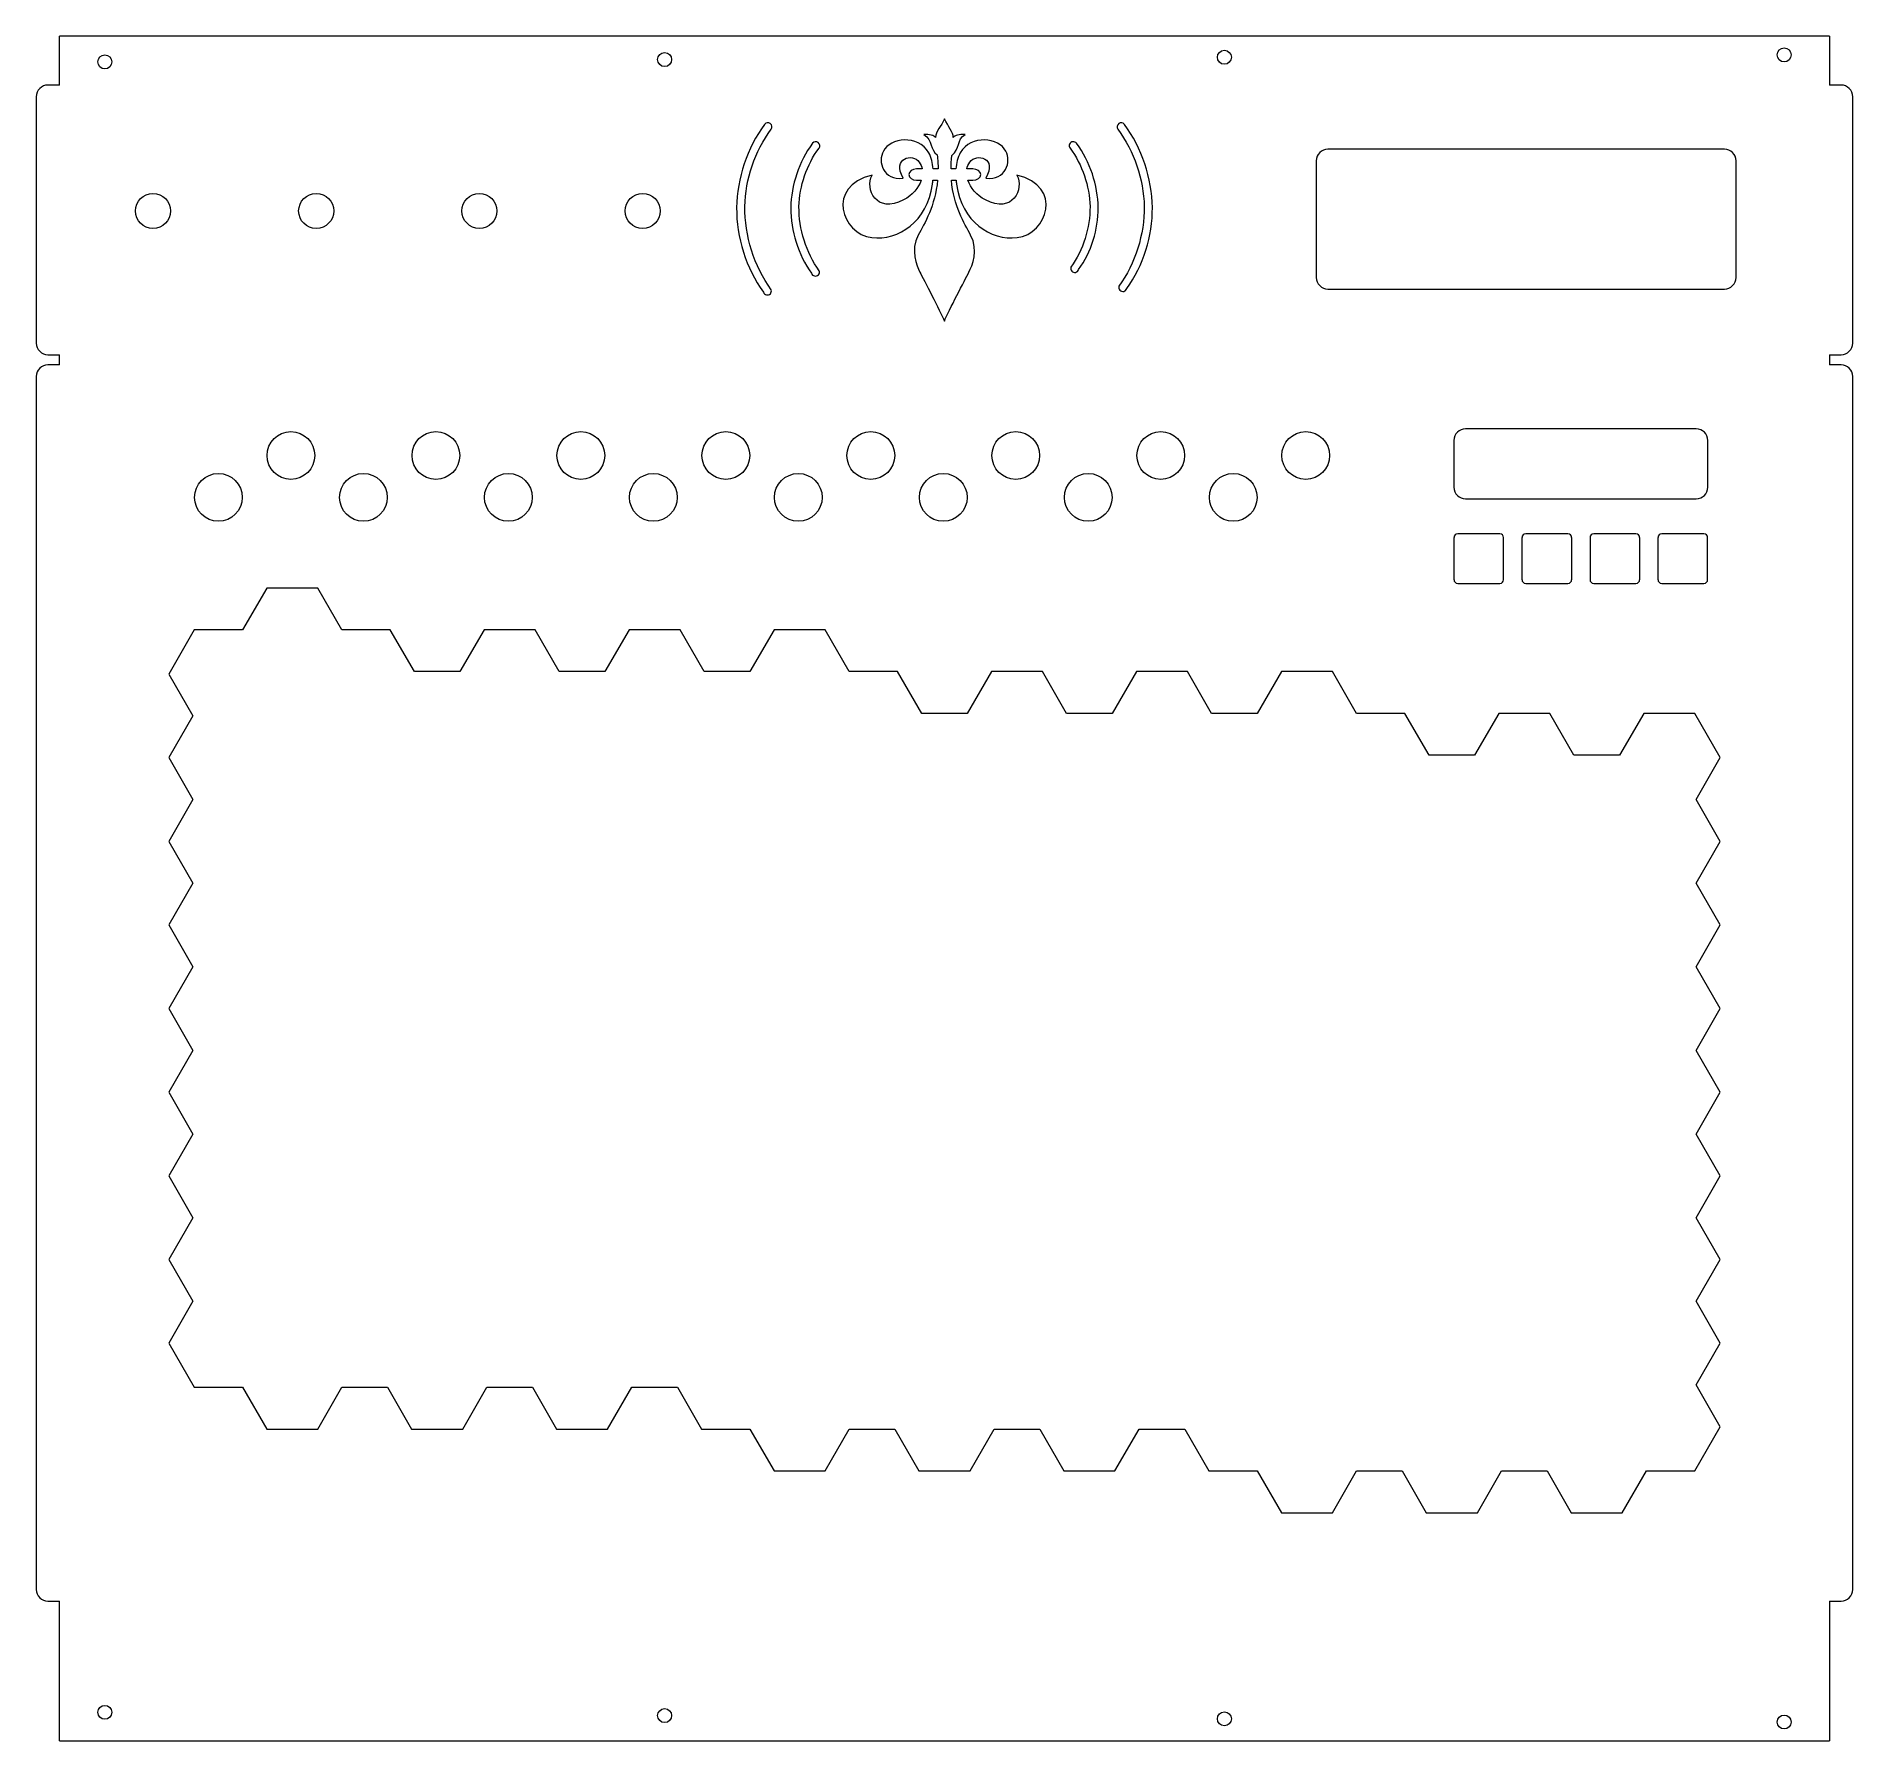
# Model space of a CAD drawing. Header units: inches. Extents: x -13.3 to 6.2, y -6.8 to 11.4.
import ezdxf

# ---------------------------------------------------------------- set-up
doc = ezdxf.new("R2010")
doc.units = ezdxf.units.IN
doc.header["$MEASUREMENT"] = 0

msp = doc.modelspace()

# ---------------------------------------------------------------- linework, layer by layer
at = {"color": 7, "linetype": 'Continuous', "lineweight": 15}
for p, q in [((-13, 10.916), (-13, 11.439)), ((5.97, 11.439), (-13, 11.439)), ((5.97, 11.439), (5.97, 10.916)), ((-13, 10.916), (-13.125, 10.916)), ((6.095, 10.916), (5.97, 10.916)), ((-13.25, 10.791), (-13.25, 8.149)), ((6.22, 8.149), (6.22, 10.791)), ((4.845, 10.228), (0.595, 10.228)), ((-3.755, 10.016), (-3.814, 10.016)), ((-3.583, 10.016), (-3.637, 10.016)), ((-3.392, 10.016), (-3.445, 10.016)), ((-3.211, 10.016), (-3.275, 10.016)), ((0.47, 10.103), (0.47, 8.853)), ((4.97, 8.853), (4.97, 10.103)), ((-3.814, 9.895), (-3.765, 9.895)), ((-3.639, 9.895), (-3.589, 9.895)), ((-3.441, 9.895), (-3.391, 9.895)), ((-3.264, 9.895), (-3.211, 9.895)), ((0.595, 8.728), (4.845, 8.728)), ((-13.125, 8.024), (-13, 8.024)), ((-13, 7.915), (-13, 8.024)), ((5.97, 8.024), (6.095, 8.024)), ((5.97, 8.024), (5.97, 7.915)), ((-13.25, 7.79), (-13.25, -5.218)), ((-13, 7.915), (-13.125, 7.915)), ((6.095, 7.915), (5.97, 7.915)), ((6.22, -5.218), (6.22, 7.79)), ((4.542, 7.229), (2.071, 7.229)), ((1.946, 7.104), (1.946, 6.603)), ((4.667, 6.603), (4.667, 7.104)), ((2.071, 6.478), (4.542, 6.478)), ((1.946, 6.064), (1.946, 5.611)), ((2.439, 6.103), (1.986, 6.103)), ((2.478, 5.611), (2.478, 6.064)), ((2.675, 6.064), (2.675, 5.611)), ((3.168, 6.103), (2.715, 6.103)), ((3.208, 5.611), (3.208, 6.064)), ((3.405, 6.064), (3.405, 5.611)), ((3.897, 6.103), (3.444, 6.103)), ((3.937, 5.611), (3.937, 6.064)), ((4.133, 6.064), (4.133, 5.611)), ((4.626, 6.103), (4.173, 6.103)), ((4.665, 5.611), (4.665, 6.064)), ((-10.78, 5.522), (-11.039, 5.074)), ((-10.233, 5.522), (-10.78, 5.522)), ((-9.974, 5.074), (-10.233, 5.522)), ((1.986, 5.571), (2.439, 5.571)), ((2.715, 5.571), (3.168, 5.571)), ((3.444, 5.571), (3.897, 5.571)), ((4.173, 5.571), (4.626, 5.571)), ((-11.557, 5.074), (-11.831, 4.599)), ((-11.039, 5.074), (-11.557, 5.074)), ((-9.456, 5.074), (-9.974, 5.074)), ((-9.197, 4.625), (-9.456, 5.074)), ((-8.45, 5.074), (-8.709, 4.625)), ((-7.902, 5.074), (-8.45, 5.074)), ((-7.644, 4.625), (-7.902, 5.074)), ((-6.896, 5.074), (-7.155, 4.625)), ((-6.349, 5.074), (-6.896, 5.074)), ((-6.09, 4.625), (-6.349, 5.074)), ((-5.342, 5.074), (-5.601, 4.625)), ((-4.795, 5.074), (-5.342, 5.074)), ((-4.536, 4.625), (-4.795, 5.074)), ((-11.831, 4.599), (-11.572, 4.151)), ((-8.709, 4.625), (-9.197, 4.625)), ((-7.155, 4.625), (-7.644, 4.625)), ((-5.601, 4.625), (-6.09, 4.625)), ((-4.018, 4.625), (-4.536, 4.625)), ((-3.759, 4.176), (-4.018, 4.625)), ((-3.012, 4.625), (-3.271, 4.176)), ((-2.465, 4.625), (-3.012, 4.625)), ((-2.206, 4.176), (-2.465, 4.625)), ((-1.458, 4.625), (-1.717, 4.176)), ((-0.911, 4.625), (-1.458, 4.625)), ((-0.652, 4.176), (-0.911, 4.625)), ((0.096, 4.625), (-0.163, 4.176)), ((0.643, 4.625), (0.096, 4.625)), ((0.902, 4.176), (0.643, 4.625)), ((-11.572, 4.151), (-11.831, 3.703)), ((-3.271, 4.176), (-3.759, 4.176)), ((-1.717, 4.176), (-2.206, 4.176)), ((-0.163, 4.176), (-0.652, 4.176)), ((1.42, 4.176), (0.902, 4.176)), ((1.679, 3.728), (1.42, 4.176)), ((2.426, 4.176), (2.167, 3.728)), ((2.973, 4.176), (2.426, 4.176)), ((3.232, 3.728), (2.973, 4.176)), ((3.98, 4.176), (3.721, 3.728)), ((4.527, 4.176), (3.98, 4.176)), ((4.801, 3.703), (4.527, 4.176)), ((-11.831, 3.703), (-11.572, 3.254)), ((2.167, 3.728), (1.679, 3.728)), ((3.721, 3.728), (3.232, 3.728)), ((4.542, 3.254), (4.801, 3.703)), ((-11.572, 3.254), (-11.831, 2.805)), ((4.801, 2.805), (4.542, 3.254)), ((-11.831, 2.805), (-11.572, 2.357)), ((4.542, 2.357), (4.801, 2.805)), ((-11.572, 2.357), (-11.831, 1.909)), ((4.801, 1.909), (4.542, 2.357)), ((-11.831, 1.909), (-11.572, 1.46)), ((4.542, 1.46), (4.801, 1.909)), ((-11.572, 1.46), (-11.831, 1.012)), ((4.801, 1.012), (4.542, 1.46)), ((-11.831, 1.012), (-11.572, 0.563)), ((4.542, 0.563), (4.801, 1.012)), ((-11.572, 0.563), (-11.831, 0.115)), ((4.801, 0.115), (4.542, 0.563)), ((-11.831, 0.115), (-11.572, -0.334)), ((4.542, -0.334), (4.801, 0.115)), ((-11.572, -0.334), (-11.831, -0.782)), ((4.801, -0.782), (4.542, -0.334)), ((-11.831, -0.782), (-11.572, -1.231)), ((4.542, -1.231), (4.801, -0.782)), ((-11.572, -1.231), (-11.831, -1.679)), ((4.801, -1.679), (4.542, -1.231)), ((-11.831, -1.679), (-11.572, -2.128)), ((4.542, -2.128), (4.801, -1.679)), ((-11.572, -2.128), (-11.831, -2.576)), ((4.801, -2.576), (4.542, -2.128)), ((-11.831, -2.576), (-11.557, -3.05)), ((4.542, -3.025), (4.801, -2.576)), ((-11.557, -3.05), (-11.039, -3.05)), ((-11.039, -3.05), (-10.78, -3.499)), ((-10.233, -3.499), (-9.974, -3.05)), ((-9.974, -3.05), (-9.486, -3.05)), ((-9.486, -3.05), (-9.227, -3.499)), ((-8.679, -3.499), (-8.42, -3.05)), ((-8.42, -3.05), (-7.932, -3.05)), ((-7.932, -3.05), (-7.673, -3.499)), ((-7.126, -3.499), (-6.867, -3.05)), ((-6.867, -3.05), (-6.378, -3.05)), ((-6.378, -3.05), (-6.119, -3.499)), ((4.801, -3.474), (4.542, -3.025)), ((-10.78, -3.499), (-10.233, -3.499)), ((-9.227, -3.499), (-8.679, -3.499)), ((-7.673, -3.499), (-7.126, -3.499)), ((-6.119, -3.499), (-5.601, -3.499)), ((-5.601, -3.499), (-5.342, -3.947)), ((-4.795, -3.947), (-4.536, -3.499)), ((-4.536, -3.499), (-4.048, -3.499)), ((-4.048, -3.499), (-3.789, -3.947)), ((-3.241, -3.947), (-2.982, -3.499)), ((-2.982, -3.499), (-2.494, -3.499)), ((-2.494, -3.499), (-2.235, -3.947)), ((-1.688, -3.947), (-1.429, -3.499)), ((-1.429, -3.499), (-0.94, -3.499)), ((-0.94, -3.499), (-0.681, -3.947)), ((4.527, -3.947), (4.801, -3.474)), ((-5.342, -3.947), (-4.795, -3.947)), ((-3.789, -3.947), (-3.241, -3.947)), ((-2.235, -3.947), (-1.688, -3.947)), ((-0.681, -3.947), (-0.163, -3.947)), ((-0.163, -3.947), (0.096, -4.396)), ((0.643, -4.396), (0.902, -3.947)), ((0.902, -3.947), (1.39, -3.947)), ((1.39, -3.947), (1.649, -4.396)), ((2.197, -4.396), (2.456, -3.947)), ((2.456, -3.947), (2.944, -3.947)), ((2.944, -3.947), (3.203, -4.396)), ((3.75, -4.396), (4.009, -3.947)), ((4.009, -3.947), (4.527, -3.947)), ((0.096, -4.396), (0.643, -4.396)), ((1.649, -4.396), (2.197, -4.396)), ((3.203, -4.396), (3.75, -4.396)), ((-13.125, -5.343), (-13, -5.343)), ((-13, -6.84), (-13, -5.343)), ((5.97, -5.343), (6.095, -5.343)), ((5.97, -5.343), (5.97, -6.84)), ((-13, -6.84), (5.97, -6.84))]:
    msp.add_line(p, q, dxfattribs=at)
for centre, radius in [((5.485, 11.239), 0.0748), ((-12.515, 11.164), 0.0747), ((-6.515, 11.189), 0.0748), ((-0.515, 11.214), 0.0747), ((-12, 9.566), 0.188), ((-10.25, 9.566), 0.188), ((-8.5, 9.566), 0.188), ((-6.75, 9.566), 0.188), ((-10.521, 6.943), 0.256), ((-8.967, 6.943), 0.256), ((-7.413, 6.943), 0.256), ((-5.859, 6.943), 0.256), ((-4.305, 6.943), 0.256), ((-2.751, 6.943), 0.256), ((-1.197, 6.943), 0.256), ((0.357, 6.943), 0.256), ((-11.298, 6.494), 0.256), ((-9.744, 6.494), 0.256), ((-8.19, 6.494), 0.256), ((-6.636, 6.494), 0.256), ((-5.082, 6.494), 0.256), ((-3.528, 6.494), 0.256), ((-1.974, 6.494), 0.256), ((-0.42, 6.494), 0.256), ((-12.515, -6.536), 0.0747), ((-6.515, -6.571), 0.0747), ((-0.515, -6.605), 0.0747), ((5.485, -6.64), 0.0747)]:
    msp.add_circle(centre, radius, dxfattribs=at)
for centre, radius, start, end in [((-13.125, 10.791), 0.125, 90, 180), ((6.095, 10.791), 0.125, 0, 90), ((-5.408, 10.468), 0.0436, 323.3824, 143.3824), ((-1.621, 10.468), 0.0436, 36.6176, 216.6176), ((-4.895, 10.265), 0.0436, 323.3823, 143.3823), ((-2.134, 10.265), 0.0436, 36.6177, 216.6177), ((0.595, 10.103), 0.125, 90, 180), ((4.845, 10.103), 0.125, 0, 90), ((-2.119, 8.95), 0.0436, 162.4495, 342.4495), ((-4.899, 8.911), 0.0436, 197.5505, 17.5505), ((0.595, 8.853), 0.125, 180, 270), ((4.845, 8.853), 0.125, 270, 0), ((-5.414, 8.708), 0.0436, 197.5505, 17.5505), ((-1.603, 8.746), 0.0436, 162.4495, 342.4495), ((-13.125, 8.149), 0.125, 180, 270), ((6.095, 8.149), 0.125, 270, 0), ((-13.125, 7.79), 0.125, 90, 180), ((6.095, 7.79), 0.125, 0, 90), ((2.071, 7.104), 0.125, 90, 180), ((4.542, 7.104), 0.125, 0, 90), ((2.071, 6.603), 0.125, 180, 270), ((4.542, 6.603), 0.125, 270, 0), ((1.986, 6.064), 0.0394, 90, 180), ((2.439, 6.064), 0.0394, 0, 90), ((2.715, 6.064), 0.0394, 90, 180), ((3.168, 6.064), 0.0394, 0, 90), ((3.444, 6.064), 0.0394, 90, 180), ((3.897, 6.064), 0.0394, 0, 90), ((4.173, 6.064), 0.0394, 90, 180), ((4.626, 6.064), 0.0394, 0, 90), ((1.986, 5.611), 0.0394, 180, 270), ((2.439, 5.611), 0.0394, 270, 0), ((2.715, 5.611), 0.0394, 180, 270), ((3.168, 5.611), 0.0394, 270, 0), ((3.444, 5.611), 0.0394, 180, 270), ((3.897, 5.611), 0.0394, 270, 0), ((4.173, 5.611), 0.0394, 180, 270), ((4.626, 5.611), 0.0394, 270, 0), ((-13.125, -5.218), 0.125, 180, 270), ((6.095, -5.218), 0.125, 270, 0)]:
    msp.add_arc(centre, radius, start, end, dxfattribs=at)
for points in [[(-3.514, 10.553), (-3.552, 10.474), (-3.61, 10.419), (-3.61, 10.354)], [(-3.421, 10.354), (-3.421, 10.407), (-3.478, 10.473), (-3.514, 10.553)], [(-5.443, 10.494), (-5.631, 10.242), (-5.739, 9.915), (-5.743, 9.601)], [(-5.655, 9.614), (-5.65, 9.906), (-5.547, 10.208), (-5.373, 10.442)], [(-3.683, 10.189), (-3.798, 10.391), (-4.101, 10.349), (-4.17, 10.207)], [(-3.61, 10.354), (-3.626, 10.376), (-3.676, 10.388), (-3.737, 10.386)], [(-3.737, 10.386), (-3.64, 10.323), (-3.67, 10.216), (-3.593, 10.167)], [(-3.436, 10.16), (-3.349, 10.232), (-3.384, 10.332), (-3.295, 10.386)], [(-3.295, 10.386), (-3.356, 10.388), (-3.405, 10.376), (-3.421, 10.354)], [(-2.859, 10.207), (-2.928, 10.349), (-3.232, 10.391), (-3.346, 10.189)], [(-1.656, 10.442), (-1.483, 10.208), (-1.38, 9.906), (-1.374, 9.614)], [(-1.287, 9.601), (-1.291, 9.915), (-1.399, 10.242), (-1.586, 10.494)], [(-4.93, 10.291), (-5.076, 10.096), (-5.159, 9.842), (-5.162, 9.599)], [(-5.075, 9.612), (-5.07, 9.833), (-4.992, 10.062), (-4.86, 10.239)], [(-4.17, 10.207), (-4.234, 10.096), (-4.176, 9.889), (-3.957, 9.918)], [(-3.957, 9.918), (-4.086, 10.135), (-3.854, 10.189), (-3.785, 10.09)], [(-3.637, 10.016), (-3.642, 10.08), (-3.655, 10.14), (-3.683, 10.189)], [(-3.593, 10.167), (-3.586, 10.114), (-3.584, 10.064), (-3.583, 10.016)], [(-3.445, 10.016), (-3.445, 10.062), (-3.442, 10.11), (-3.436, 10.16)], [(-3.346, 10.189), (-3.374, 10.14), (-3.388, 10.08), (-3.392, 10.016)], [(-3.244, 10.09), (-3.175, 10.189), (-2.943, 10.135), (-3.073, 9.918)], [(-3.073, 9.918), (-2.854, 9.889), (-2.796, 10.096), (-2.859, 10.207)], [(-2.169, 10.239), (-2.038, 10.062), (-1.96, 9.833), (-1.955, 9.612)], [(-1.868, 9.599), (-1.871, 9.842), (-1.954, 10.096), (-2.099, 10.291)], [(-4.291, 9.951), (-4.79, 9.828), (-4.617, 9.317), (-4.294, 9.28)], [(-3.954, 9.684), (-4.246, 9.53), (-4.372, 9.801), (-4.291, 9.951)], [(-3.814, 10.016), (-3.86, 10.016), (-3.898, 9.989), (-3.898, 9.955)], [(-3.898, 9.955), (-3.898, 9.922), (-3.86, 9.895), (-3.814, 9.895)], [(-3.785, 10.09), (-3.77, 10.067), (-3.76, 10.042), (-3.755, 10.016)], [(-3.275, 10.016), (-3.27, 10.042), (-3.26, 10.067), (-3.244, 10.09)], [(-3.127, 9.955), (-3.127, 9.989), (-3.164, 10.016), (-3.211, 10.016)], [(-3.211, 9.895), (-3.164, 9.895), (-3.127, 9.922), (-3.127, 9.955)], [(-2.739, 9.951), (-2.658, 9.801), (-2.784, 9.53), (-3.076, 9.684)], [(-2.736, 9.28), (-2.413, 9.317), (-2.239, 9.828), (-2.739, 9.951)], [(-4.294, 9.28), (-4.005, 9.247), (-3.701, 9.449), (-3.644, 9.852)], [(-3.765, 9.895), (-3.793, 9.813), (-3.859, 9.733), (-3.954, 9.684)], [(-3.589, 9.895), (-3.615, 9.623), (-3.729, 9.431), (-3.796, 9.306)], [(-3.644, 9.852), (-3.642, 9.866), (-3.64, 9.88), (-3.639, 9.895)], [(-3.235, 9.306), (-3.303, 9.432), (-3.416, 9.622), (-3.441, 9.895)], [(-3.391, 9.895), (-3.389, 9.88), (-3.388, 9.866), (-3.386, 9.852)], [(-3.386, 9.852), (-3.328, 9.449), (-3.025, 9.247), (-2.736, 9.28)], [(-3.076, 9.684), (-3.171, 9.733), (-3.237, 9.813), (-3.264, 9.895)], [(-5.743, 9.601), (-5.747, 9.284), (-5.642, 8.952), (-5.456, 8.695)], [(-5.373, 8.721), (-5.556, 8.974), (-5.659, 9.302), (-5.655, 9.614)], [(-5.162, 9.599), (-5.165, 9.354), (-5.084, 9.097), (-4.94, 8.898)], [(-4.857, 8.924), (-4.998, 9.119), (-5.078, 9.372), (-5.075, 9.612)], [(-1.955, 9.612), (-1.953, 9.385), (-2.028, 9.147), (-2.161, 8.963)], [(-2.077, 8.937), (-1.942, 9.124), (-1.865, 9.368), (-1.868, 9.599)], [(-1.374, 9.614), (-1.371, 9.316), (-1.47, 9.002), (-1.645, 8.76)], [(-1.562, 8.733), (-1.384, 8.979), (-1.283, 9.298), (-1.287, 9.601)], [(-3.796, 9.306), (-3.884, 9.142), (-3.813, 8.981), (-3.778, 8.909)], [(-3.253, 8.909), (-3.218, 8.981), (-3.147, 9.142), (-3.235, 9.306)], [(-3.778, 8.909), (-3.739, 8.827), (-3.562, 8.497), (-3.516, 8.384)], [(-3.516, 8.384), (-3.471, 8.497), (-3.293, 8.827), (-3.253, 8.909)]]:
    msp.add_open_spline(points, degree=3, dxfattribs=at)

doc.saveas('drawing.dxf')
